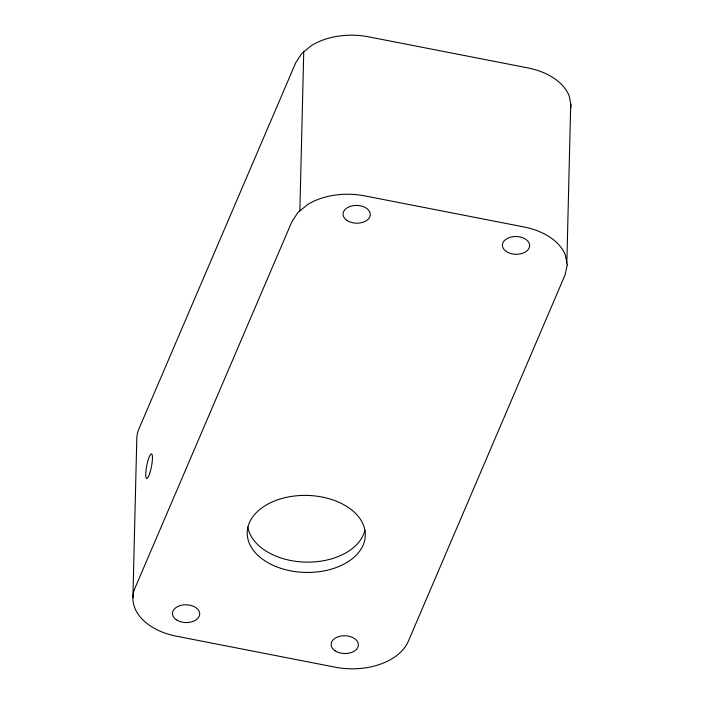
<?xml version="1.0" encoding="UTF-8"?>
<svg xmlns="http://www.w3.org/2000/svg" width="704" height="704" viewBox="0 0 704 704"><rect width="100%" height="100%" fill="white"/><g stroke="black" fill="none" stroke-linecap="round" stroke-linejoin="round"><path stroke-width="1.06" d="M132.906 597.872L136.787 438.821A59.497 38.799 1.4 0 1 138.952 428.815L295.803 62.612L301.831 53.442L311.318 45.654A59.066 38.518 1.4 0 1 368.5 36.819L527.842 67.901A59.066 38.518 1.4 0 1 569.219 95.973L571.094 105.978L570.671 107.958M299.86 210.918L303.75 51.867M566.834 263.006L570.715 103.954M364.883 530.262A59.066 38.518 1.4 0 1 305.246 562.091A59.066 38.518 1.4 0 1 247.808 526.97M567.213 265.03L565.066 274.956L408.373 641.194A59.488 38.79 1.4 0 1 335.148 667.172L176.475 636.214A59.497 38.799 1.4 0 1 135.071 587.866L291.914 221.663L297.942 212.494L307.437 204.697A59.066 38.518 1.4 0 1 364.61 195.862L523.952 226.952A59.066 38.518 1.4 0 1 565.338 255.015L567.213 265.03M346.966 220.405A13.631 8.888 1.4 0 0 369.82 216.867A13.631 8.888 1.4 0 0 353.276 205.656A13.631 8.888 1.4 0 0 346.966 220.405M506.299 251.486A13.631 8.888 1.4 0 0 529.153 247.958A13.631 8.888 1.4 0 0 512.618 236.746A13.631 8.888 1.4 0 0 506.299 251.486M335.034 650.734A13.631 8.888 1.4 0 0 357.887 647.205A13.631 8.888 1.4 0 0 341.352 635.985A13.631 8.888 1.4 0 0 335.034 650.734M176.361 619.775A13.631 8.888 1.4 0 0 199.214 616.246A13.631 8.888 1.4 0 0 182.679 605.026A13.631 8.888 1.4 0 0 176.361 619.775M275.642 566.43A59.066 38.518 1.4 0 0 365.306 535.577A59.066 38.518 1.4 0 0 277.842 499.752A59.066 38.518 1.4 0 0 275.642 566.43M149.75 473.334A12.496 2.385 -79 0 0 151.633 453.992A12.496 2.385 -79 0 0 145.939 471.293A12.496 2.385 -79 0 0 149.75 473.334"/></g></svg>
